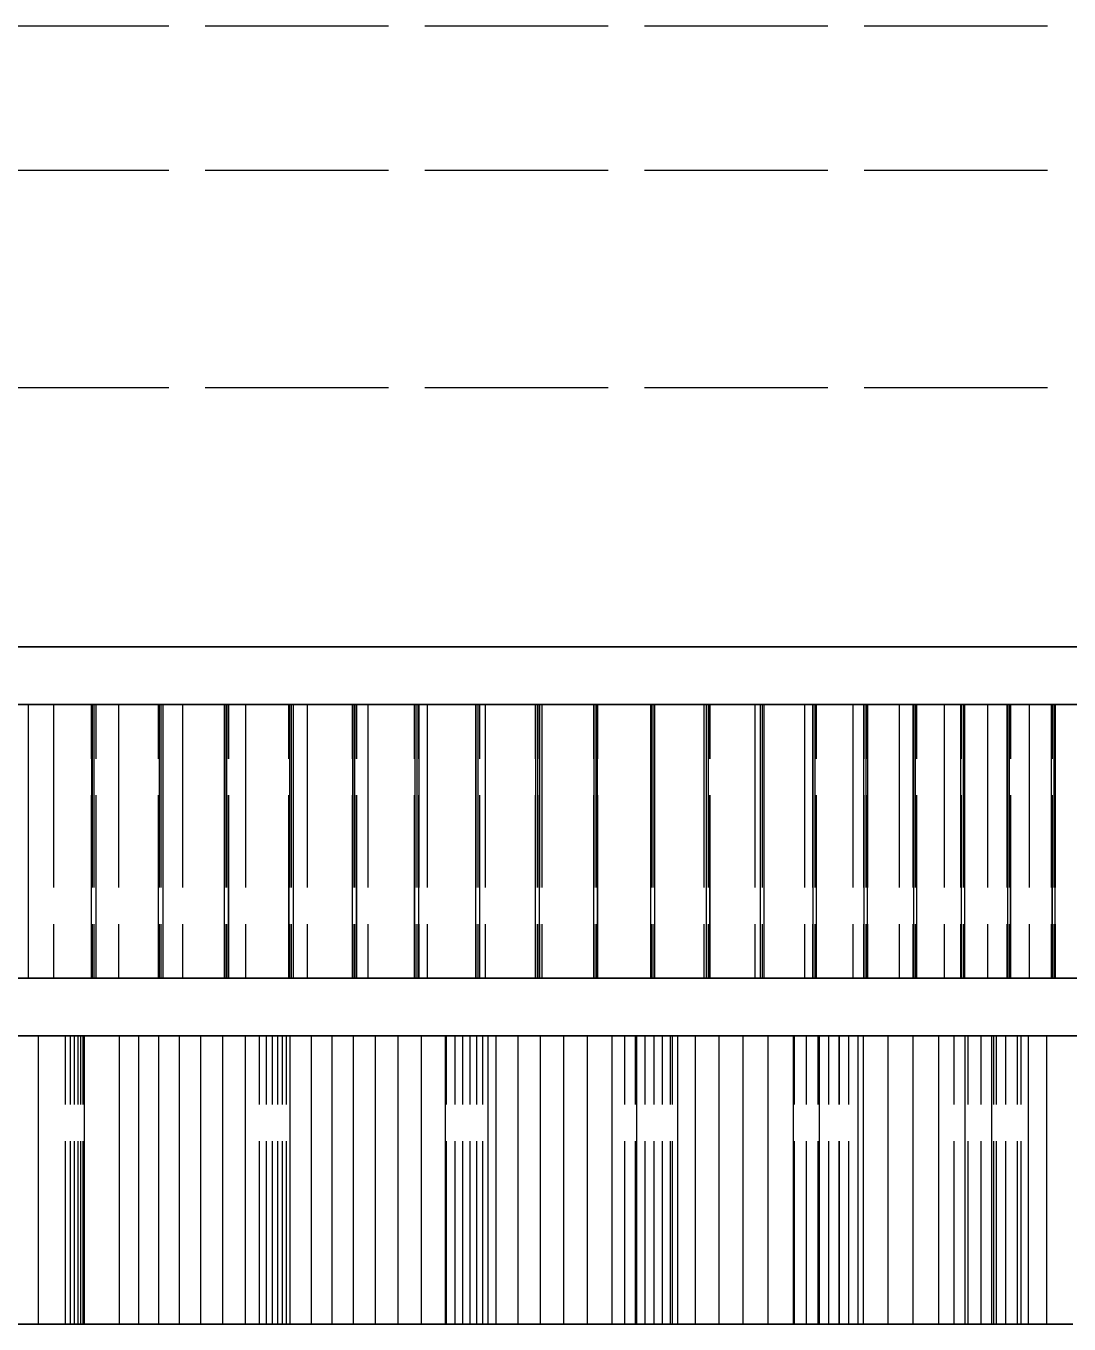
# Model space of a CAD drawing. Header units: millimetres. Extents: x -30 to 157, y -46 to 88.
# Drawn here: x 9.86 to 17.09, y 74.19 to 83.2 of the extents above; entities that cross this region are included whole.
import ezdxf

# ---------------------------------------------------------------- set-up
doc = ezdxf.new("R2010")
doc.units = ezdxf.units.MM
doc.linetypes.add('DASHED', pattern=[1.524, 1.27, -0.254])
doc.layers.add('HIDDEN', color=8, linetype='DASHED')
doc.layers.add('VISIBLE', color=7, linetype='CONTINUOUS')

msp = doc.modelspace()

# ---------------------------------------------------------------- linework, layer by layer
at = {"layer": 'HIDDEN'}
for p, q in [((-27, 83.20183), (27, 83.20183)), ((-27, 82.20183), (27, 82.20183)), ((-27, 80.69183), (27, 80.69183))]:
    msp.add_line(p, q, dxfattribs=at)
for points in [[(9.57555, 78.89183), (10.23594, 78.89183), (10.89632, 78.89183), (11.5567, 78.89183), (12.21709, 78.89183), (12.87747, 78.89183), (13.53785, 78.89183), (14.19824, 78.89183), (14.85862, 78.89183), (15.519, 78.89183), (16.17939, 78.89183), (16.83977, 78.89183), (17.50015, 78.89183), (18.16053, 78.89183), (18.82092, 78.89183), (19.4813, 78.89183), (20.14168, 78.89183), (20.80207, 78.89183)], [(19.60207, 78.89183), (18.97978, 78.89183), (18.35749, 78.89183), (17.7352, 78.89183), (17.11292, 78.89183), (16.49063, 78.89183), (15.86834, 78.89183), (15.24605, 78.89183), (14.62376, 78.89183), (14.00148, 78.89183), (13.37919, 78.89183), (12.7569, 78.89183), (12.13461, 78.89183), (11.51233, 78.89183), (10.89004, 78.89183), (10.26775, 78.89183), (9.64546, 78.89183)], [(9.64546, 78.89183), (10.26775, 78.89183), (10.89004, 78.89183), (11.51233, 78.89183), (12.13461, 78.89183), (12.7569, 78.89183), (13.37919, 78.89183), (14.00148, 78.89183), (14.62376, 78.89183), (15.24605, 78.89183), (15.86834, 78.89183), (16.49063, 78.89183), (17.11292, 78.89183), (17.7352, 78.89183), (18.35749, 78.89183), (18.97978, 78.89183), (19.60207, 78.89183)], [(10.04707, 78.49183), (9.12393, 78.49183)], [(9.58884, 78.49183), (10.49829, 78.49183)], [(9.84537, 78.49183), (10.31034, 78.49183)], [(9.87212, 78.49183), (9.85568, 78.49183)], [(10.31586, 78.49183), (9.87128, 78.49183)], [(9.87128, 78.49183), (9.87212, 78.49183)], [(9.87128, 78.49183), (9.87128, 76.59183)], [(9.87212, 76.59183), (9.87212, 78.49183)], [(10.9422, 78.49183), (10.04707, 78.49183)], [(10.04707, 78.49183), (10.04707, 76.59183)], [(10.31034, 78.49183), (10.3114, 78.49183)], [(10.31034, 78.49183), (10.31034, 76.59183)], [(10.3114, 78.49183), (10.32665, 78.49183)], [(10.3114, 76.59183), (10.3114, 78.49183)], [(10.77435, 78.49183), (10.31586, 78.49183)], [(10.31586, 78.49183), (10.31586, 76.59183)], [(10.32665, 78.49183), (10.34288, 78.49183)], [(10.32665, 78.49183), (10.32665, 76.59183)], [(10.342, 78.49183), (10.34288, 78.49183)], [(10.342, 78.49183), (10.77916, 78.49183)], [(10.342, 76.59183), (10.342, 78.49183)], [(10.34288, 76.59183), (10.34288, 78.49183)], [(10.49829, 78.49183), (11.37849, 78.49183)], [(10.49829, 78.49183), (10.49829, 76.59183)], [(10.77435, 78.49183), (10.77545, 78.49183)], [(10.77435, 76.59183), (10.77435, 78.49183)], [(10.79044, 78.49183), (10.77545, 78.49183)], [(10.77545, 76.59183), (10.77545, 78.49183)], [(10.77916, 78.49183), (11.23085, 78.49183)], [(10.77916, 78.49183), (10.77916, 76.59183)], [(10.80644, 78.49183), (10.79044, 78.49183)], [(10.79044, 78.49183), (10.79044, 76.59183)], [(11.23494, 78.49183), (10.80551, 78.49183)], [(10.80551, 78.49183), (10.80644, 78.49183)], [(10.80551, 78.49183), (10.80551, 76.59183)], [(10.80644, 76.59183), (10.80644, 78.49183)], [(11.80684, 78.49183), (10.9422, 78.49183)], [(10.9422, 78.49183), (10.9422, 76.59183)], [(11.23085, 78.49183), (11.23199, 78.49183)], [(11.23085, 78.49183), (11.23085, 76.59183)], [(11.23199, 78.49183), (11.2467, 78.49183)], [(11.23199, 76.59183), (11.23199, 78.49183)], [(11.67952, 78.49183), (11.23494, 78.49183)], [(11.23494, 78.49183), (11.23494, 76.59183)], [(11.2467, 78.49183), (11.26246, 78.49183)], [(11.2467, 78.49183), (11.2467, 76.59183)], [(11.26149, 78.49183), (11.26246, 78.49183)], [(11.26149, 78.49183), (11.6829, 78.49183)], [(11.26149, 76.59183), (11.26149, 78.49183)], [(11.26246, 76.59183), (11.26246, 78.49183)], [(11.37849, 78.49183), (12.22697, 78.49183)], [(11.37849, 78.49183), (11.37849, 76.59183)], [(11.67952, 78.49183), (11.68071, 78.49183)], [(11.67952, 76.59183), (11.67952, 78.49183)], [(11.69512, 78.49183), (11.68071, 78.49183)], [(11.68071, 76.59183), (11.68071, 78.49183)], [(11.6829, 78.49183), (12.12006, 78.49183)], [(11.6829, 78.49183), (11.6829, 76.59183)], [(11.71064, 78.49183), (11.69512, 78.49183)], [(11.69512, 78.49183), (11.69512, 76.59183)], [(12.12271, 78.49183), (11.70962, 78.49183)], [(11.70962, 78.49183), (11.71064, 78.49183)], [(11.70962, 78.49183), (11.70962, 76.59183)], [(11.71064, 76.59183), (11.71064, 78.49183)], [(12.63857, 78.49183), (11.80684, 78.49183)], [(11.80684, 78.49183), (11.80684, 76.59183)], [(12.12006, 78.49183), (12.12128, 78.49183)], [(12.12006, 78.49183), (12.12006, 76.59183)], [(12.12128, 78.49183), (12.1354, 78.49183)], [(12.12128, 76.59183), (12.12128, 78.49183)], [(12.55214, 78.49183), (12.12271, 78.49183)], [(12.12271, 78.49183), (12.12271, 76.59183)], [(12.1354, 78.49183), (12.15065, 78.49183)], [(12.1354, 78.49183), (12.1354, 76.59183)], [(12.14959, 78.49183), (12.15065, 78.49183)], [(12.14959, 78.49183), (12.55408, 78.49183)], [(12.14959, 76.59183), (12.14959, 78.49183)], [(12.15065, 76.59183), (12.15065, 78.49183)], [(12.22697, 78.49183), (13.04137, 78.49183)], [(12.22697, 78.49183), (12.22697, 76.59183)], [(12.55214, 78.49183), (12.55341, 78.49183)], [(12.55214, 76.59183), (12.55214, 78.49183)], [(12.56721, 78.49183), (12.55341, 78.49183)], [(12.55341, 76.59183), (12.55341, 78.49183)], [(12.55408, 78.49183), (12.97548, 78.49183)], [(12.55408, 78.49183), (12.55408, 76.59183)], [(12.5822, 78.49183), (12.56721, 78.49183)], [(12.56721, 78.49183), (12.56721, 76.59183)], [(12.97669, 78.49183), (12.5811, 78.49183)], [(12.5811, 78.49183), (12.5822, 78.49183)], [(12.5811, 78.49183), (12.5811, 76.59183)], [(12.5822, 76.59183), (12.5822, 78.49183)], [(13.43507, 78.49183), (12.63857, 78.49183)], [(12.63857, 78.49183), (12.63857, 76.59183)], [(12.97548, 78.49183), (12.97679, 78.49183)], [(12.97548, 78.49183), (12.97548, 76.59183)], [(13.38978, 78.49183), (12.97669, 78.49183)], [(12.97669, 78.49183), (12.97669, 76.59183)], [(12.97679, 78.49183), (12.99027, 78.49183)], [(12.97679, 76.59183), (12.97679, 78.49183)], [(12.99027, 78.49183), (13.00498, 78.49183)], [(12.99027, 78.49183), (12.99027, 76.59183)], [(13.00383, 78.49183), (13.00498, 78.49183)], [(13.00383, 78.49183), (13.39026, 78.49183)], [(13.00383, 76.59183), (13.00383, 78.49183)], [(13.00498, 76.59183), (13.00498, 78.49183)], [(13.04137, 78.49183), (13.81942, 78.49183)], [(13.04137, 78.49183), (13.04137, 76.59183)], [(13.38978, 78.49183), (13.39112, 78.49183)], [(13.38978, 76.59183), (13.38978, 78.49183)], [(13.39026, 78.49183), (13.79475, 78.49183)], [(13.39026, 78.49183), (13.39026, 76.59183)], [(13.40428, 78.49183), (13.39112, 78.49183)], [(13.39112, 76.59183), (13.39112, 78.49183)], [(13.41869, 78.49183), (13.40428, 78.49183)], [(13.40428, 78.49183), (13.40428, 76.59183)], [(13.7945, 78.49183), (13.41751, 78.49183)], [(13.41751, 78.49183), (13.41869, 78.49183)], [(13.41751, 78.49183), (13.41751, 76.59183)], [(13.41869, 76.59183), (13.41869, 78.49183)], [(14.19413, 78.49183), (13.43507, 78.49183)], [(13.43507, 78.49183), (13.43507, 76.59183)], [(14.1901, 78.49183), (13.7945, 78.49183)], [(13.7945, 78.49183), (13.7945, 76.59183)], [(13.79475, 78.49183), (13.79612, 78.49183)], [(13.79475, 78.49183), (13.79475, 76.59183)], [(13.79612, 78.49183), (13.80894, 78.49183)], [(13.79612, 76.59183), (13.79612, 78.49183)], [(13.80894, 78.49183), (13.82306, 78.49183)], [(13.80894, 78.49183), (13.80894, 76.59183)], [(13.81942, 78.49183), (14.55895, 78.49183)], [(13.81942, 78.49183), (13.81942, 76.59183)], [(13.82183, 78.49183), (13.82306, 78.49183)], [(13.82183, 78.49183), (14.18913, 78.49183)], [(13.82183, 76.59183), (13.82183, 78.49183)], [(13.82306, 76.59183), (13.82306, 78.49183)], [(14.18913, 78.49183), (14.57556, 78.49183)], [(14.18913, 78.49183), (14.18913, 76.59183)], [(14.1901, 78.49183), (14.19151, 78.49183)], [(14.1901, 76.59183), (14.1901, 78.49183)], [(14.20398, 78.49183), (14.19151, 78.49183)], [(14.19151, 76.59183), (14.19151, 78.49183)], [(14.91363, 78.49183), (14.19413, 78.49183)], [(14.19413, 78.49183), (14.19413, 76.59183)], [(14.21779, 78.49183), (14.20398, 78.49183)], [(14.20398, 78.49183), (14.20398, 76.59183)], [(14.57387, 78.49183), (14.21652, 78.49183)], [(14.21652, 78.49183), (14.21779, 78.49183)], [(14.21652, 78.49183), (14.21652, 76.59183)], [(14.21779, 76.59183), (14.21779, 78.49183)], [(14.55895, 78.49183), (15.25791, 78.49183)], [(14.55895, 78.49183), (14.55895, 76.59183)], [(14.95086, 78.49183), (14.57387, 78.49183)], [(14.57387, 78.49183), (14.57387, 76.59183)], [(14.57556, 78.49183), (14.57701, 78.49183)], [(14.57556, 78.49183), (14.57556, 76.59183)], [(14.57701, 78.49183), (14.58912, 78.49183)], [(14.57701, 76.59183), (14.57701, 78.49183)], [(14.58912, 78.49183), (14.60261, 78.49183)], [(14.58912, 78.49183), (14.58912, 76.59183)], [(14.6013, 78.49183), (14.60261, 78.49183)], [(14.6013, 78.49183), (14.94845, 78.49183)], [(14.6013, 76.59183), (14.6013, 78.49183)], [(14.60261, 76.59183), (14.60261, 78.49183)], [(15.59156, 78.49183), (14.91363, 78.49183)], [(14.91363, 78.49183), (14.91363, 76.59183)], [(14.94845, 78.49183), (15.31575, 78.49183)], [(14.94845, 78.49183), (14.94845, 76.59183)], [(14.95086, 78.49183), (14.95234, 78.49183)], [(14.95086, 76.59183), (14.95086, 78.49183)], [(14.96409, 78.49183), (14.95234, 78.49183)], [(14.95234, 76.59183), (14.95234, 78.49183)], [(14.97725, 78.49183), (14.96409, 78.49183)], [(14.96409, 78.49183), (14.96409, 76.59183)], [(15.31261, 78.49183), (14.97591, 78.49183)], [(14.97591, 78.49183), (14.97725, 78.49183)], [(14.97591, 78.49183), (14.97591, 76.59183)], [(14.97725, 76.59183), (14.97725, 78.49183)], [(15.25791, 78.49183), (15.91434, 78.49183)], [(15.25791, 78.49183), (15.25791, 76.59183)], [(15.66996, 78.49183), (15.31261, 78.49183)], [(15.31261, 78.49183), (15.31261, 76.59183)], [(15.31575, 78.49183), (15.31726, 78.49183)], [(15.31575, 78.49183), (15.31575, 76.59183)], [(15.31726, 78.49183), (15.32864, 78.49183)], [(15.31726, 76.59183), (15.31726, 78.49183)], [(15.32864, 78.49183), (15.34146, 78.49183)], [(15.32864, 78.49183), (15.32864, 76.59183)], [(15.34008, 78.49183), (15.34146, 78.49183)], [(15.34008, 78.49183), (15.6661, 78.49183)], [(15.34008, 76.59183), (15.34008, 78.49183)], [(15.34146, 76.59183), (15.34146, 78.49183)], [(16.22603, 78.49183), (15.59156, 78.49183)], [(15.59156, 78.49183), (15.59156, 76.59183)], [(15.6661, 78.49183), (16.01325, 78.49183)], [(15.6661, 78.49183), (15.6661, 76.59183)], [(15.66996, 78.49183), (15.6715, 78.49183)], [(15.66996, 76.59183), (15.66996, 78.49183)], [(15.6825, 78.49183), (15.6715, 78.49183)], [(15.6715, 76.59183), (15.6715, 78.49183)], [(15.69497, 78.49183), (15.6825, 78.49183)], [(15.6825, 78.49183), (15.6825, 76.59183)], [(16.00868, 78.49183), (15.69356, 78.49183)], [(15.69356, 78.49183), (15.69497, 78.49183)], [(15.69356, 78.49183), (15.69356, 76.59183)], [(15.69497, 76.59183), (15.69497, 78.49183)], [(15.91434, 78.49183), (16.52641, 78.49183)], [(15.91434, 78.49183), (15.91434, 76.59183)], [(16.34538, 78.49183), (16.00868, 78.49183)], [(16.00868, 78.49183), (16.00868, 76.59183)], [(16.01325, 78.49183), (16.01482, 78.49183)], [(16.01325, 78.49183), (16.01325, 76.59183)], [(16.01482, 78.49183), (16.02543, 78.49183)], [(16.01482, 76.59183), (16.01482, 78.49183)], [(16.02543, 78.49183), (16.03755, 78.49183)], [(16.02543, 78.49183), (16.02543, 76.59183)], [(16.0361, 78.49183), (16.03755, 78.49183)], [(16.0361, 78.49183), (16.3401, 78.49183)], [(16.0361, 76.59183), (16.0361, 78.49183)], [(16.03755, 76.59183), (16.03755, 78.49183)], [(16.81528, 78.49183), (16.22603, 78.49183)], [(16.22603, 78.49183), (16.22603, 76.59183)], [(16.3401, 78.49183), (16.66612, 78.49183)], [(16.3401, 78.49183), (16.3401, 76.59183)], [(16.34538, 78.49183), (16.34698, 78.49183)], [(16.34538, 76.59183), (16.34538, 78.49183)], [(16.3572, 78.49183), (16.34698, 78.49183)], [(16.34698, 76.59183), (16.34698, 78.49183)], [(16.36895, 78.49183), (16.3572, 78.49183)], [(16.3572, 78.49183), (16.3572, 76.59183)], [(16.66013, 78.49183), (16.36747, 78.49183)], [(16.36747, 78.49183), (16.36895, 78.49183)], [(16.36747, 78.49183), (16.36747, 76.59183)], [(16.36895, 76.59183), (16.36895, 78.49183)], [(16.52641, 78.49183), (17.09242, 78.49183)], [(16.52641, 78.49183), (16.52641, 76.59183)], [(16.97524, 78.49183), (16.66013, 78.49183)], [(16.66013, 78.49183), (16.66013, 76.59183)], [(16.66612, 78.49183), (16.66775, 78.49183)], [(16.66612, 78.49183), (16.66612, 76.59183)], [(16.66775, 78.49183), (16.67756, 78.49183)], [(16.66775, 76.59183), (16.66775, 78.49183)], [(16.67756, 78.49183), (16.68894, 78.49183)], [(16.67756, 78.49183), (16.67756, 76.59183)], [(16.68743, 78.49183), (16.68894, 78.49183)], [(16.68743, 78.49183), (16.96854, 78.49183)], [(16.68743, 76.59183), (16.68743, 78.49183)], [(16.68894, 76.59183), (16.68894, 78.49183)], [(17.35766, 78.49183), (16.81528, 78.49183)], [(16.81528, 78.49183), (16.81528, 76.59183)], [(16.96854, 78.49183), (17.27254, 78.49183)], [(16.96854, 78.49183), (16.96854, 76.59183)], [(16.97524, 78.49183), (16.9769, 78.49183)], [(16.97524, 76.59183), (16.97524, 78.49183)], [(16.9863, 78.49183), (16.9769, 78.49183)], [(16.9769, 76.59183), (16.9769, 78.49183)], [(16.9973, 78.49183), (16.9863, 78.49183)], [(16.9863, 78.49183), (16.9863, 76.59183)], [(17.26514, 78.49183), (16.99576, 78.49183)], [(16.99576, 78.49183), (16.9973, 78.49183)], [(16.99576, 78.49183), (16.99576, 76.59183)], [(16.9973, 76.59183), (16.9973, 78.49183)], [(17.09242, 78.49183), (17.61079, 78.49183)], [(10.04707, 76.59183), (9.12393, 76.59183)], [(9.58884, 76.59183), (10.49829, 76.59183)], [(9.84537, 76.59183), (10.31034, 76.59183)], [(9.87212, 76.59183), (9.85568, 76.59183)], [(10.31586, 76.59183), (9.87128, 76.59183)], [(9.87128, 76.59183), (9.87212, 76.59183)], [(10.9422, 76.59183), (10.04707, 76.59183)], [(10.31034, 76.59183), (10.3114, 76.59183)], [(10.3114, 76.59183), (10.32665, 76.59183)], [(10.77435, 76.59183), (10.31586, 76.59183)], [(10.32665, 76.59183), (10.34288, 76.59183)], [(10.342, 76.59183), (10.34288, 76.59183)], [(10.342, 76.59183), (10.77916, 76.59183)], [(10.49829, 76.59183), (11.37849, 76.59183)], [(10.77435, 76.59183), (10.77545, 76.59183)], [(10.79044, 76.59183), (10.77545, 76.59183)], [(10.77916, 76.59183), (11.23085, 76.59183)], [(10.80644, 76.59183), (10.79044, 76.59183)], [(11.23494, 76.59183), (10.80551, 76.59183)], [(10.80551, 76.59183), (10.80644, 76.59183)], [(11.80684, 76.59183), (10.9422, 76.59183)], [(11.23085, 76.59183), (11.23199, 76.59183)], [(11.23199, 76.59183), (11.2467, 76.59183)], [(11.67952, 76.59183), (11.23494, 76.59183)], [(11.2467, 76.59183), (11.26246, 76.59183)], [(11.26149, 76.59183), (11.26246, 76.59183)], [(11.26149, 76.59183), (11.6829, 76.59183)], [(11.37849, 76.59183), (12.22697, 76.59183)], [(11.67952, 76.59183), (11.68071, 76.59183)], [(11.69512, 76.59183), (11.68071, 76.59183)], [(11.6829, 76.59183), (12.12006, 76.59183)], [(11.71064, 76.59183), (11.69512, 76.59183)], [(12.12271, 76.59183), (11.70962, 76.59183)], [(11.70962, 76.59183), (11.71064, 76.59183)], [(12.63857, 76.59183), (11.80684, 76.59183)], [(12.12006, 76.59183), (12.12128, 76.59183)], [(12.12128, 76.59183), (12.1354, 76.59183)], [(12.55214, 76.59183), (12.12271, 76.59183)], [(12.1354, 76.59183), (12.15065, 76.59183)], [(12.14959, 76.59183), (12.15065, 76.59183)], [(12.14959, 76.59183), (12.55408, 76.59183)], [(12.22697, 76.59183), (13.04137, 76.59183)], [(12.55214, 76.59183), (12.55341, 76.59183)], [(12.56721, 76.59183), (12.55341, 76.59183)], [(12.55408, 76.59183), (12.97548, 76.59183)], [(12.5822, 76.59183), (12.56721, 76.59183)], [(12.97669, 76.59183), (12.5811, 76.59183)], [(12.5811, 76.59183), (12.5822, 76.59183)], [(13.43507, 76.59183), (12.63857, 76.59183)], [(12.97548, 76.59183), (12.97679, 76.59183)], [(13.38978, 76.59183), (12.97669, 76.59183)], [(12.97679, 76.59183), (12.99027, 76.59183)], [(12.99027, 76.59183), (13.00498, 76.59183)], [(13.00383, 76.59183), (13.00498, 76.59183)], [(13.00383, 76.59183), (13.39026, 76.59183)], [(13.04137, 76.59183), (13.81942, 76.59183)], [(13.38978, 76.59183), (13.39112, 76.59183)], [(13.39026, 76.59183), (13.79475, 76.59183)], [(13.40428, 76.59183), (13.39112, 76.59183)], [(13.41869, 76.59183), (13.40428, 76.59183)], [(13.7945, 76.59183), (13.41751, 76.59183)], [(13.41751, 76.59183), (13.41869, 76.59183)], [(14.19413, 76.59183), (13.43507, 76.59183)], [(14.1901, 76.59183), (13.7945, 76.59183)], [(13.79475, 76.59183), (13.79612, 76.59183)], [(13.79612, 76.59183), (13.80894, 76.59183)], [(13.80894, 76.59183), (13.82306, 76.59183)], [(13.81942, 76.59183), (14.55895, 76.59183)], [(13.82183, 76.59183), (13.82306, 76.59183)], [(13.82183, 76.59183), (14.18913, 76.59183)], [(14.18913, 76.59183), (14.57556, 76.59183)], [(14.1901, 76.59183), (14.19151, 76.59183)], [(14.20398, 76.59183), (14.19151, 76.59183)], [(14.91363, 76.59183), (14.19413, 76.59183)], [(14.21779, 76.59183), (14.20398, 76.59183)], [(14.57387, 76.59183), (14.21652, 76.59183)], [(14.21652, 76.59183), (14.21779, 76.59183)], [(14.55895, 76.59183), (15.25791, 76.59183)], [(14.95086, 76.59183), (14.57387, 76.59183)], [(14.57556, 76.59183), (14.57701, 76.59183)], [(14.57701, 76.59183), (14.58912, 76.59183)], [(14.58912, 76.59183), (14.60261, 76.59183)], [(14.6013, 76.59183), (14.60261, 76.59183)], [(14.6013, 76.59183), (14.94845, 76.59183)], [(15.59156, 76.59183), (14.91363, 76.59183)], [(14.94845, 76.59183), (15.31575, 76.59183)], [(14.95086, 76.59183), (14.95234, 76.59183)], [(14.96409, 76.59183), (14.95234, 76.59183)], [(14.97725, 76.59183), (14.96409, 76.59183)], [(15.31261, 76.59183), (14.97591, 76.59183)], [(14.97591, 76.59183), (14.97725, 76.59183)], [(15.25791, 76.59183), (15.91434, 76.59183)], [(15.66996, 76.59183), (15.31261, 76.59183)], [(15.31575, 76.59183), (15.31726, 76.59183)], [(15.31726, 76.59183), (15.32864, 76.59183)], [(15.32864, 76.59183), (15.34146, 76.59183)], [(15.34008, 76.59183), (15.34146, 76.59183)], [(15.34008, 76.59183), (15.6661, 76.59183)], [(16.22603, 76.59183), (15.59156, 76.59183)], [(15.6661, 76.59183), (16.01325, 76.59183)], [(15.66996, 76.59183), (15.6715, 76.59183)], [(15.6825, 76.59183), (15.6715, 76.59183)], [(15.69497, 76.59183), (15.6825, 76.59183)], [(16.00868, 76.59183), (15.69356, 76.59183)], [(15.69356, 76.59183), (15.69497, 76.59183)], [(15.91434, 76.59183), (16.52641, 76.59183)], [(16.34538, 76.59183), (16.00868, 76.59183)], [(16.01325, 76.59183), (16.01482, 76.59183)], [(16.01482, 76.59183), (16.02543, 76.59183)], [(16.02543, 76.59183), (16.03755, 76.59183)], [(16.0361, 76.59183), (16.03755, 76.59183)], [(16.0361, 76.59183), (16.3401, 76.59183)], [(16.81528, 76.59183), (16.22603, 76.59183)], [(16.3401, 76.59183), (16.66612, 76.59183)], [(16.34538, 76.59183), (16.34698, 76.59183)], [(16.3572, 76.59183), (16.34698, 76.59183)], [(16.36895, 76.59183), (16.3572, 76.59183)], [(16.66013, 76.59183), (16.36747, 76.59183)], [(16.36747, 76.59183), (16.36895, 76.59183)], [(16.52641, 76.59183), (17.09242, 76.59183)], [(16.97524, 76.59183), (16.66013, 76.59183)], [(16.66612, 76.59183), (16.66775, 76.59183)], [(16.66775, 76.59183), (16.67756, 76.59183)], [(16.67756, 76.59183), (16.68894, 76.59183)], [(16.68743, 76.59183), (16.68894, 76.59183)], [(16.68743, 76.59183), (16.96854, 76.59183)], [(17.35766, 76.59183), (16.81528, 76.59183)], [(16.96854, 76.59183), (17.27254, 76.59183)], [(16.97524, 76.59183), (16.9769, 76.59183)], [(16.9863, 76.59183), (16.9769, 76.59183)], [(16.9973, 76.59183), (16.9863, 76.59183)], [(17.26514, 76.59183), (16.99576, 76.59183)], [(16.99576, 76.59183), (16.9973, 76.59183)], [(17.09242, 76.59183), (17.61079, 76.59183)], [(20.80207, 76.19183), (20.14168, 76.19183), (19.4813, 76.19183), (18.82092, 76.19183), (18.16053, 76.19183), (17.50015, 76.19183), (16.83977, 76.19183), (16.17939, 76.19183), (15.519, 76.19183), (14.85862, 76.19183), (14.19824, 76.19183), (13.53785, 76.19183), (12.87747, 76.19183), (12.21709, 76.19183), (11.5567, 76.19183), (10.89632, 76.19183), (10.23594, 76.19183), (9.57555, 76.19183)], [(9.57555, 76.19183), (10.23594, 76.19183), (10.89632, 76.19183), (11.5567, 76.19183), (12.21709, 76.19183), (12.87747, 76.19183), (13.53785, 76.19183), (14.19824, 76.19183), (14.85862, 76.19183), (15.519, 76.19183), (16.17939, 76.19183), (16.83977, 76.19183), (17.50015, 76.19183), (18.16053, 76.19183), (18.82092, 76.19183), (19.4813, 76.19183), (20.14168, 76.19183), (20.80207, 76.19183)], [(19.60207, 76.19183), (18.97978, 76.19183), (18.35749, 76.19183), (17.7352, 76.19183), (17.11292, 76.19183), (16.49063, 76.19183), (15.86834, 76.19183), (15.24605, 76.19183), (14.62376, 76.19183), (14.00148, 76.19183), (13.37919, 76.19183), (12.7569, 76.19183), (12.13461, 76.19183), (11.51233, 76.19183), (10.89004, 76.19183), (10.26775, 76.19183), (9.64546, 76.19183)], [(9.64546, 76.19183), (10.26775, 76.19183), (10.89004, 76.19183), (11.51233, 76.19183), (12.13461, 76.19183), (12.7569, 76.19183), (13.37919, 76.19183), (14.00148, 76.19183), (14.62376, 76.19183), (15.24605, 76.19183), (15.86834, 76.19183), (16.49063, 76.19183), (17.11292, 76.19183), (17.7352, 76.19183), (18.35749, 76.19183), (18.97978, 76.19183), (19.60207, 76.19183)], [(9.79455, 76.19183), (9.94276, 76.19183)], [(9.94276, 76.19183), (10.26157, 76.19183)], [(9.94276, 74.19183), (9.94276, 76.19183)], [(10.12909, 76.19183), (10.50375, 76.19183)], [(10.16382, 76.19183), (10.12909, 76.19183)], [(10.26157, 76.19183), (10.12909, 76.19183)], [(10.12909, 76.19183), (10.16382, 76.19183)], [(10.12909, 74.19183), (10.12909, 76.19183)], [(10.12909, 74.19183), (10.12909, 76.19183)], [(10.19311, 76.19183), (10.16382, 76.19183)], [(10.16382, 76.19183), (10.19311, 76.19183)], [(10.16382, 74.19183), (10.16382, 76.19183)], [(10.16382, 74.19183), (10.16382, 76.19183)], [(10.2173, 76.19183), (10.19311, 76.19183)], [(10.19311, 76.19183), (10.2173, 76.19183)], [(10.19311, 74.19183), (10.19311, 76.19183)], [(10.19311, 74.19183), (10.19311, 76.19183)], [(10.23665, 76.19183), (10.2173, 76.19183)], [(10.2173, 76.19183), (10.23665, 76.19183)], [(10.2173, 74.19183), (10.2173, 76.19183)], [(10.2173, 74.19183), (10.2173, 76.19183)], [(10.25135, 76.19183), (10.23665, 76.19183)], [(10.23665, 76.19183), (10.25135, 76.19183)], [(10.23665, 74.19183), (10.23665, 76.19183)], [(10.23665, 74.19183), (10.23665, 76.19183)], [(10.26157, 76.19183), (10.25135, 76.19183)], [(10.25135, 76.19183), (10.26157, 76.19183)], [(10.25135, 74.19183), (10.25135, 76.19183)], [(10.25135, 74.19183), (10.25135, 76.19183)], [(10.26157, 74.19183), (10.26157, 76.19183)], [(10.50375, 76.19183), (10.63764, 76.19183)], [(10.50375, 74.19183), (10.50375, 76.19183)], [(10.63764, 76.19183), (10.77678, 76.19183)], [(10.63764, 74.19183), (10.63764, 76.19183)], [(10.77678, 76.19183), (10.92081, 76.19183)], [(10.77678, 74.19183), (10.77678, 76.19183)], [(10.92081, 76.19183), (11.06942, 76.19183)], [(10.92081, 74.19183), (10.92081, 76.19183)], [(11.06942, 76.19183), (11.2224, 76.19183)], [(11.06942, 74.19183), (11.06942, 76.19183)], [(11.2224, 76.19183), (11.37954, 76.19183)], [(11.2224, 74.19183), (11.2224, 76.19183)], [(11.37954, 76.19183), (11.68776, 76.19183)], [(11.37954, 74.19183), (11.37954, 76.19183)], [(11.4764, 76.19183), (11.83758, 76.19183)], [(11.52387, 76.19183), (11.4764, 76.19183)], [(11.68776, 76.19183), (11.4764, 76.19183)], [(11.4764, 76.19183), (11.52387, 76.19183)], [(11.4764, 74.19183), (11.4764, 76.19183)], [(11.4764, 74.19183), (11.4764, 76.19183)], [(11.56608, 76.19183), (11.52387, 76.19183)], [(11.52387, 76.19183), (11.56608, 76.19183)], [(11.52387, 74.19183), (11.52387, 76.19183)], [(11.52387, 74.19183), (11.52387, 76.19183)], [(11.60336, 76.19183), (11.56608, 76.19183)], [(11.56608, 76.19183), (11.60336, 76.19183)], [(11.56608, 74.19183), (11.56608, 76.19183)], [(11.56608, 74.19183), (11.56608, 76.19183)], [(11.63594, 76.19183), (11.60336, 76.19183)], [(11.60336, 76.19183), (11.63594, 76.19183)], [(11.60336, 74.19183), (11.60336, 76.19183)], [(11.60336, 74.19183), (11.60336, 76.19183)], [(11.66403, 76.19183), (11.63594, 76.19183)], [(11.63594, 76.19183), (11.66403, 76.19183)], [(11.63594, 74.19183), (11.63594, 76.19183)], [(11.63594, 74.19183), (11.63594, 76.19183)], [(11.68776, 76.19183), (11.66403, 76.19183)], [(11.66403, 76.19183), (11.68776, 76.19183)], [(11.66403, 74.19183), (11.66403, 76.19183)], [(11.66403, 74.19183), (11.66403, 76.19183)], [(11.68776, 74.19183), (11.68776, 76.19183)], [(11.83758, 76.19183), (11.98064, 76.19183)], [(11.83758, 74.19183), (11.83758, 76.19183)], [(11.98064, 76.19183), (12.12875, 76.19183)], [(11.98064, 74.19183), (11.98064, 76.19183)], [(12.12875, 76.19183), (12.28155, 76.19183)], [(12.12875, 74.19183), (12.12875, 76.19183)], [(12.28155, 76.19183), (12.43875, 76.19183)], [(12.28155, 74.19183), (12.28155, 76.19183)], [(12.43875, 76.19183), (12.60013, 76.19183)], [(12.43875, 74.19183), (12.43875, 76.19183)], [(12.60013, 76.19183), (12.76551, 76.19183)], [(12.60013, 74.19183), (12.60013, 76.19183)], [(12.76551, 76.19183), (13.06176, 76.19183)], [(12.76551, 74.19183), (12.76551, 76.19183)], [(12.77246, 76.19183), (13.11853, 76.19183)], [(12.83245, 76.19183), (12.77246, 76.19183)], [(13.06176, 76.19183), (12.77246, 76.19183)], [(12.77246, 76.19183), (12.83245, 76.19183)], [(12.77246, 74.19183), (12.77246, 76.19183)], [(12.77246, 74.19183), (12.77246, 76.19183)], [(12.88739, 76.19183), (12.83245, 76.19183)], [(12.83245, 76.19183), (12.88739, 76.19183)], [(12.83245, 74.19183), (12.83245, 76.19183)], [(12.83245, 74.19183), (12.83245, 76.19183)], [(12.93759, 76.19183), (12.88739, 76.19183)], [(12.88739, 76.19183), (12.93759, 76.19183)], [(12.88739, 74.19183), (12.88739, 76.19183)], [(12.88739, 74.19183), (12.88739, 76.19183)], [(12.98327, 76.19183), (12.93759, 76.19183)], [(12.93759, 76.19183), (12.98327, 76.19183)], [(12.93759, 74.19183), (12.93759, 76.19183)], [(12.93759, 74.19183), (12.93759, 76.19183)], [(13.02461, 76.19183), (12.98327, 76.19183)], [(12.98327, 76.19183), (13.02461, 76.19183)], [(12.98327, 74.19183), (12.98327, 76.19183)], [(12.98327, 74.19183), (12.98327, 76.19183)], [(13.06176, 76.19183), (13.02461, 76.19183)], [(13.02461, 76.19183), (13.06176, 76.19183)], [(13.02461, 74.19183), (13.02461, 76.19183)], [(13.02461, 74.19183), (13.02461, 76.19183)], [(13.06176, 74.19183), (13.06176, 76.19183)], [(13.11853, 76.19183), (13.27013, 76.19183)], [(13.11853, 74.19183), (13.11853, 76.19183)], [(13.27013, 76.19183), (13.42654, 76.19183)], [(13.27013, 74.19183), (13.27013, 76.19183)], [(13.42654, 76.19183), (13.58743, 76.19183)], [(13.42654, 74.19183), (13.42654, 76.19183)], [(13.58743, 76.19183), (13.75252, 76.19183)], [(13.58743, 74.19183), (13.58743, 76.19183)], [(13.75252, 76.19183), (13.92159, 76.19183)], [(13.75252, 74.19183), (13.75252, 76.19183)], [(13.92159, 76.19183), (14.09445, 76.19183)], [(13.92159, 74.19183), (13.92159, 76.19183)], [(14.01146, 76.19183), (14.3409, 76.19183)], [(14.08372, 76.19183), (14.01146, 76.19183)], [(14.3409, 76.19183), (14.01146, 76.19183)], [(14.01146, 76.19183), (14.08372, 76.19183)], [(14.01146, 74.19183), (14.01146, 76.19183)], [(14.01146, 74.19183), (14.01146, 76.19183)], [(14.15115, 76.19183), (14.08372, 76.19183)], [(14.08372, 76.19183), (14.15115, 76.19183)], [(14.08372, 74.19183), (14.08372, 76.19183)], [(14.08372, 74.19183), (14.08372, 76.19183)], [(14.09445, 76.19183), (14.37741, 76.19183)], [(14.09445, 74.19183), (14.09445, 76.19183)], [(14.21404, 76.19183), (14.15115, 76.19183)], [(14.15115, 76.19183), (14.21404, 76.19183)], [(14.15115, 74.19183), (14.15115, 76.19183)], [(14.15115, 74.19183), (14.15115, 76.19183)], [(14.2726, 76.19183), (14.21404, 76.19183)], [(14.21404, 76.19183), (14.2726, 76.19183)], [(14.21404, 74.19183), (14.21404, 76.19183)], [(14.21404, 74.19183), (14.21404, 76.19183)], [(14.32702, 76.19183), (14.2726, 76.19183)], [(14.2726, 76.19183), (14.32702, 76.19183)], [(14.2726, 74.19183), (14.2726, 76.19183)], [(14.2726, 74.19183), (14.2726, 76.19183)], [(14.37741, 76.19183), (14.32702, 76.19183)], [(14.32702, 76.19183), (14.37741, 76.19183)], [(14.32702, 74.19183), (14.32702, 76.19183)], [(14.32702, 74.19183), (14.32702, 76.19183)], [(14.3409, 76.19183), (14.50035, 76.19183)], [(14.37741, 76.19183), (14.3409, 76.19183)], [(14.3409, 74.19183), (14.3409, 76.19183)], [(14.3409, 74.19183), (14.3409, 76.19183)], [(14.37741, 74.19183), (14.37741, 76.19183)], [(14.50035, 76.19183), (14.66437, 76.19183)], [(14.50035, 74.19183), (14.50035, 76.19183)], [(14.66437, 76.19183), (14.83263, 76.19183)], [(14.66437, 74.19183), (14.66437, 76.19183)], [(14.83263, 76.19183), (15.00487, 76.19183)], [(14.83263, 74.19183), (14.83263, 76.19183)], [(15.00487, 76.19183), (15.18087, 76.19183)], [(15.00487, 74.19183), (15.00487, 76.19183)], [(15.18087, 76.19183), (15.36045, 76.19183)], [(15.18087, 74.19183), (15.18087, 76.19183)], [(15.18789, 76.19183), (15.49922, 76.19183)], [(15.27209, 76.19183), (15.18789, 76.19183)], [(15.49922, 76.19183), (15.18789, 76.19183)], [(15.18789, 76.19183), (15.27209, 76.19183)], [(15.18789, 74.19183), (15.18789, 76.19183)], [(15.18789, 74.19183), (15.18789, 76.19183)], [(15.3517, 76.19183), (15.27209, 76.19183)], [(15.27209, 76.19183), (15.3517, 76.19183)], [(15.27209, 74.19183), (15.27209, 76.19183)], [(15.27209, 74.19183), (15.27209, 76.19183)], [(15.427, 76.19183), (15.3517, 76.19183)], [(15.3517, 76.19183), (15.427, 76.19183)], [(15.3517, 74.19183), (15.3517, 76.19183)], [(15.3517, 74.19183), (15.3517, 76.19183)], [(15.36045, 76.19183), (15.62885, 76.19183)], [(15.36045, 74.19183), (15.36045, 76.19183)], [(15.4982, 76.19183), (15.427, 76.19183)], [(15.427, 76.19183), (15.4982, 76.19183)], [(15.427, 74.19183), (15.427, 76.19183)], [(15.427, 74.19183), (15.427, 76.19183)], [(15.56544, 76.19183), (15.4982, 76.19183)], [(15.4982, 76.19183), (15.56544, 76.19183)], [(15.4982, 74.19183), (15.4982, 76.19183)], [(15.4982, 74.19183), (15.4982, 76.19183)], [(15.49922, 76.19183), (15.66581, 76.19183)], [(15.62885, 76.19183), (15.49922, 76.19183)], [(15.49922, 74.19183), (15.49922, 76.19183)], [(15.49922, 74.19183), (15.49922, 76.19183)], [(15.62885, 76.19183), (15.56544, 76.19183)], [(15.56544, 76.19183), (15.62885, 76.19183)], [(15.56544, 74.19183), (15.56544, 76.19183)], [(15.56544, 74.19183), (15.56544, 76.19183)], [(15.62885, 74.19183), (15.62885, 76.19183)], [(15.66581, 76.19183), (15.83671, 76.19183)], [(15.66581, 74.19183), (15.66581, 76.19183)], [(15.83671, 76.19183), (16.01159, 76.19183)], [(15.83671, 74.19183), (15.83671, 76.19183)], [(16.01159, 76.19183), (16.1902, 76.19183)], [(16.01159, 74.19183), (16.01159, 76.19183)], [(16.1902, 76.19183), (16.37235, 76.19183)], [(16.1902, 74.19183), (16.1902, 76.19183)], [(16.29649, 76.19183), (16.58831, 76.19183)], [(16.39224, 76.19183), (16.29649, 76.19183)], [(16.58831, 76.19183), (16.29649, 76.19183)], [(16.29649, 76.19183), (16.39224, 76.19183)], [(16.29649, 74.19183), (16.29649, 76.19183)], [(16.29649, 74.19183), (16.29649, 76.19183)], [(16.37235, 76.19183), (16.55785, 76.19183)], [(16.37235, 74.19183), (16.37235, 76.19183)], [(16.48368, 76.19183), (16.39224, 76.19183)], [(16.39224, 76.19183), (16.48368, 76.19183)], [(16.39224, 74.19183), (16.39224, 76.19183)], [(16.39224, 74.19183), (16.39224, 76.19183)], [(16.57106, 76.19183), (16.48368, 76.19183)], [(16.48368, 76.19183), (16.57106, 76.19183)], [(16.48368, 74.19183), (16.48368, 76.19183)], [(16.48368, 74.19183), (16.48368, 76.19183)], [(16.55785, 76.19183), (16.81049, 76.19183)], [(16.55785, 74.19183), (16.55785, 76.19183)], [(16.65457, 76.19183), (16.57106, 76.19183)], [(16.57106, 76.19183), (16.65457, 76.19183)], [(16.57106, 74.19183), (16.57106, 76.19183)], [(16.57106, 74.19183), (16.57106, 76.19183)], [(16.58831, 76.19183), (16.7613, 76.19183)], [(16.7613, 76.19183), (16.58831, 76.19183)], [(16.58831, 74.19183), (16.58831, 76.19183)], [(16.58831, 74.19183), (16.58831, 76.19183)], [(16.73434, 76.19183), (16.65457, 76.19183)], [(16.65457, 76.19183), (16.73434, 76.19183)], [(16.65457, 74.19183), (16.65457, 76.19183)], [(16.65457, 74.19183), (16.65457, 76.19183)], [(16.81049, 76.19183), (16.73434, 76.19183)], [(16.73434, 76.19183), (16.81049, 76.19183)], [(16.73434, 74.19183), (16.73434, 76.19183)], [(16.73434, 74.19183), (16.73434, 76.19183)], [(16.7613, 76.19183), (16.93831, 76.19183)], [(16.81049, 76.19183), (16.7613, 76.19183)], [(16.7613, 74.19183), (16.7613, 76.19183)], [(16.7613, 74.19183), (16.7613, 76.19183)], [(16.81049, 74.19183), (16.81049, 76.19183)], [(16.93831, 76.19183), (17.11903, 76.19183)], [(16.93831, 74.19183), (16.93831, 76.19183)], [(9.79455, 74.19183), (9.94276, 74.19183)], [(9.94276, 74.19183), (10.26157, 74.19183)], [(10.12909, 74.19183), (10.50375, 74.19183)], [(10.16382, 74.19183), (10.12909, 74.19183)], [(10.26157, 74.19183), (10.12909, 74.19183)], [(10.12909, 74.19183), (10.16382, 74.19183)], [(10.19311, 74.19183), (10.16382, 74.19183)], [(10.16382, 74.19183), (10.19311, 74.19183)], [(10.2173, 74.19183), (10.19311, 74.19183)], [(10.19311, 74.19183), (10.2173, 74.19183)], [(10.23665, 74.19183), (10.2173, 74.19183)], [(10.2173, 74.19183), (10.23665, 74.19183)], [(10.25135, 74.19183), (10.23665, 74.19183)], [(10.23665, 74.19183), (10.25135, 74.19183)], [(10.26157, 74.19183), (10.25135, 74.19183)], [(10.25135, 74.19183), (10.26157, 74.19183)], [(10.50375, 74.19183), (10.63764, 74.19183)], [(10.63764, 74.19183), (10.77678, 74.19183)], [(10.77678, 74.19183), (10.92081, 74.19183)], [(10.92081, 74.19183), (11.06942, 74.19183)], [(11.06942, 74.19183), (11.2224, 74.19183)], [(11.2224, 74.19183), (11.37954, 74.19183)], [(11.37954, 74.19183), (11.68776, 74.19183)], [(11.4764, 74.19183), (11.83758, 74.19183)], [(11.52387, 74.19183), (11.4764, 74.19183)], [(11.68776, 74.19183), (11.4764, 74.19183)], [(11.4764, 74.19183), (11.52387, 74.19183)], [(11.56608, 74.19183), (11.52387, 74.19183)], [(11.52387, 74.19183), (11.56608, 74.19183)], [(11.60336, 74.19183), (11.56608, 74.19183)], [(11.56608, 74.19183), (11.60336, 74.19183)], [(11.63594, 74.19183), (11.60336, 74.19183)], [(11.60336, 74.19183), (11.63594, 74.19183)], [(11.66403, 74.19183), (11.63594, 74.19183)], [(11.63594, 74.19183), (11.66403, 74.19183)], [(11.68776, 74.19183), (11.66403, 74.19183)], [(11.66403, 74.19183), (11.68776, 74.19183)], [(11.83758, 74.19183), (11.98064, 74.19183)], [(11.98064, 74.19183), (12.12875, 74.19183)], [(12.12875, 74.19183), (12.28155, 74.19183)], [(12.28155, 74.19183), (12.43875, 74.19183)], [(12.43875, 74.19183), (12.60013, 74.19183)], [(12.60013, 74.19183), (12.76551, 74.19183)], [(12.76551, 74.19183), (13.06176, 74.19183)], [(12.77246, 74.19183), (13.11853, 74.19183)], [(12.83245, 74.19183), (12.77246, 74.19183)], [(13.06176, 74.19183), (12.77246, 74.19183)], [(12.77246, 74.19183), (12.83245, 74.19183)], [(12.88739, 74.19183), (12.83245, 74.19183)], [(12.83245, 74.19183), (12.88739, 74.19183)], [(12.93759, 74.19183), (12.88739, 74.19183)], [(12.88739, 74.19183), (12.93759, 74.19183)], [(12.98327, 74.19183), (12.93759, 74.19183)], [(12.93759, 74.19183), (12.98327, 74.19183)], [(13.02461, 74.19183), (12.98327, 74.19183)], [(12.98327, 74.19183), (13.02461, 74.19183)], [(13.06176, 74.19183), (13.02461, 74.19183)], [(13.02461, 74.19183), (13.06176, 74.19183)], [(13.11853, 74.19183), (13.27013, 74.19183)], [(13.27013, 74.19183), (13.42654, 74.19183)], [(13.42654, 74.19183), (13.58743, 74.19183)], [(13.58743, 74.19183), (13.75252, 74.19183)], [(13.75252, 74.19183), (13.92159, 74.19183)], [(13.92159, 74.19183), (14.09445, 74.19183)], [(14.01146, 74.19183), (14.3409, 74.19183)], [(14.08372, 74.19183), (14.01146, 74.19183)], [(14.3409, 74.19183), (14.01146, 74.19183)], [(14.01146, 74.19183), (14.08372, 74.19183)], [(14.15115, 74.19183), (14.08372, 74.19183)], [(14.08372, 74.19183), (14.15115, 74.19183)], [(14.09445, 74.19183), (14.37741, 74.19183)], [(14.21404, 74.19183), (14.15115, 74.19183)], [(14.15115, 74.19183), (14.21404, 74.19183)], [(14.2726, 74.19183), (14.21404, 74.19183)], [(14.21404, 74.19183), (14.2726, 74.19183)], [(14.32702, 74.19183), (14.2726, 74.19183)], [(14.2726, 74.19183), (14.32702, 74.19183)], [(14.37741, 74.19183), (14.32702, 74.19183)], [(14.32702, 74.19183), (14.37741, 74.19183)], [(14.3409, 74.19183), (14.50035, 74.19183)], [(14.37741, 74.19183), (14.3409, 74.19183)], [(14.50035, 74.19183), (14.66437, 74.19183)], [(14.66437, 74.19183), (14.83263, 74.19183)], [(14.83263, 74.19183), (15.00487, 74.19183)], [(15.00487, 74.19183), (15.18087, 74.19183)], [(15.18087, 74.19183), (15.36045, 74.19183)], [(15.18789, 74.19183), (15.49922, 74.19183)], [(15.27209, 74.19183), (15.18789, 74.19183)], [(15.49922, 74.19183), (15.18789, 74.19183)], [(15.18789, 74.19183), (15.27209, 74.19183)], [(15.3517, 74.19183), (15.27209, 74.19183)], [(15.27209, 74.19183), (15.3517, 74.19183)], [(15.427, 74.19183), (15.3517, 74.19183)], [(15.3517, 74.19183), (15.427, 74.19183)], [(15.36045, 74.19183), (15.62885, 74.19183)], [(15.4982, 74.19183), (15.427, 74.19183)], [(15.427, 74.19183), (15.4982, 74.19183)], [(15.56544, 74.19183), (15.4982, 74.19183)], [(15.4982, 74.19183), (15.56544, 74.19183)], [(15.49922, 74.19183), (15.66581, 74.19183)], [(15.62885, 74.19183), (15.49922, 74.19183)], [(15.62885, 74.19183), (15.56544, 74.19183)], [(15.56544, 74.19183), (15.62885, 74.19183)], [(15.66581, 74.19183), (15.83671, 74.19183)], [(15.83671, 74.19183), (16.01159, 74.19183)], [(16.01159, 74.19183), (16.1902, 74.19183)], [(16.1902, 74.19183), (16.37235, 74.19183)], [(16.29649, 74.19183), (16.58831, 74.19183)], [(16.39224, 74.19183), (16.29649, 74.19183)], [(16.58831, 74.19183), (16.29649, 74.19183)], [(16.29649, 74.19183), (16.39224, 74.19183)], [(16.37235, 74.19183), (16.55785, 74.19183)], [(16.48368, 74.19183), (16.39224, 74.19183)], [(16.39224, 74.19183), (16.48368, 74.19183)], [(16.57106, 74.19183), (16.48368, 74.19183)], [(16.48368, 74.19183), (16.57106, 74.19183)], [(16.55785, 74.19183), (16.81049, 74.19183)], [(16.65457, 74.19183), (16.57106, 74.19183)], [(16.57106, 74.19183), (16.65457, 74.19183)], [(16.58831, 74.19183), (16.7613, 74.19183)], [(16.7613, 74.19183), (16.58831, 74.19183)], [(16.73434, 74.19183), (16.65457, 74.19183)], [(16.65457, 74.19183), (16.73434, 74.19183)], [(16.81049, 74.19183), (16.73434, 74.19183)], [(16.73434, 74.19183), (16.81049, 74.19183)], [(16.7613, 74.19183), (16.93831, 74.19183)], [(16.81049, 74.19183), (16.7613, 74.19183)], [(16.93831, 74.19183), (17.11903, 74.19183)]]:
    msp.add_lwpolyline(points, dxfattribs=at)
at = {"layer": 'VISIBLE'}
for points in [[(20.80207, 78.89183), (20.14168, 78.89183), (19.4813, 78.89183), (18.82092, 78.89183), (18.16053, 78.89183), (17.50015, 78.89183), (16.83977, 78.89183), (16.17939, 78.89183), (15.519, 78.89183), (14.85862, 78.89183), (14.19824, 78.89183), (13.53785, 78.89183), (12.87747, 78.89183), (12.21709, 78.89183), (11.5567, 78.89183), (10.89632, 78.89183), (10.23594, 78.89183), (9.57555, 78.89183)], [(9.94276, 76.19183), (9.79455, 76.19183)], [(10.26157, 76.19183), (9.94276, 76.19183)], [(9.94276, 74.19183), (9.94276, 76.19183)], [(10.50375, 76.19183), (10.26157, 76.19183)], [(10.26157, 74.19183), (10.26157, 76.19183)], [(10.63764, 76.19183), (10.50375, 76.19183)], [(10.50375, 74.19183), (10.50375, 76.19183)], [(10.77678, 76.19183), (10.63764, 76.19183)], [(10.63764, 74.19183), (10.63764, 76.19183)], [(10.92081, 76.19183), (10.77678, 76.19183)], [(10.77678, 74.19183), (10.77678, 76.19183)], [(11.06942, 76.19183), (10.92081, 76.19183)], [(10.92081, 74.19183), (10.92081, 76.19183)], [(11.2224, 76.19183), (11.06942, 76.19183)], [(11.06942, 74.19183), (11.06942, 76.19183)], [(11.37954, 76.19183), (11.2224, 76.19183)], [(11.2224, 74.19183), (11.2224, 76.19183)], [(11.68776, 76.19183), (11.37954, 76.19183)], [(11.37954, 74.19183), (11.37954, 76.19183)], [(11.83758, 76.19183), (11.68776, 76.19183)], [(11.68776, 74.19183), (11.68776, 76.19183)], [(11.98064, 76.19183), (11.83758, 76.19183)], [(11.83758, 74.19183), (11.83758, 76.19183)], [(12.12875, 76.19183), (11.98064, 76.19183)], [(11.98064, 74.19183), (11.98064, 76.19183)], [(12.28155, 76.19183), (12.12875, 76.19183)], [(12.12875, 74.19183), (12.12875, 76.19183)], [(12.43875, 76.19183), (12.28155, 76.19183)], [(12.28155, 74.19183), (12.28155, 76.19183)], [(12.60013, 76.19183), (12.43875, 76.19183)], [(12.43875, 74.19183), (12.43875, 76.19183)], [(12.76551, 76.19183), (12.60013, 76.19183)], [(12.60013, 74.19183), (12.60013, 76.19183)], [(13.06176, 76.19183), (12.76551, 76.19183)], [(12.76551, 74.19183), (12.76551, 76.19183)], [(13.11853, 76.19183), (13.06176, 76.19183)], [(13.06176, 74.19183), (13.06176, 76.19183)], [(13.27013, 76.19183), (13.11853, 76.19183)], [(13.11853, 74.19183), (13.11853, 76.19183)], [(13.42654, 76.19183), (13.27013, 76.19183)], [(13.27013, 74.19183), (13.27013, 76.19183)], [(13.58743, 76.19183), (13.42654, 76.19183)], [(13.42654, 74.19183), (13.42654, 76.19183)], [(13.75252, 76.19183), (13.58743, 76.19183)], [(13.58743, 74.19183), (13.58743, 76.19183)], [(13.92159, 76.19183), (13.75252, 76.19183)], [(13.75252, 74.19183), (13.75252, 76.19183)], [(14.09445, 76.19183), (13.92159, 76.19183)], [(13.92159, 74.19183), (13.92159, 76.19183)], [(14.37741, 76.19183), (14.09445, 76.19183)], [(14.09445, 74.19183), (14.09445, 76.19183)], [(14.50035, 76.19183), (14.37741, 76.19183)], [(14.37741, 74.19183), (14.37741, 76.19183)], [(14.66437, 76.19183), (14.50035, 76.19183)], [(14.50035, 74.19183), (14.50035, 76.19183)], [(14.83263, 76.19183), (14.66437, 76.19183)], [(14.66437, 74.19183), (14.66437, 76.19183)], [(15.00487, 76.19183), (14.83263, 76.19183)], [(14.83263, 74.19183), (14.83263, 76.19183)], [(15.18087, 76.19183), (15.00487, 76.19183)], [(15.00487, 74.19183), (15.00487, 76.19183)], [(15.36045, 76.19183), (15.18087, 76.19183)], [(15.18087, 74.19183), (15.18087, 76.19183)], [(15.62885, 76.19183), (15.36045, 76.19183)], [(15.36045, 74.19183), (15.36045, 76.19183)], [(15.66581, 76.19183), (15.62885, 76.19183)], [(15.62885, 74.19183), (15.62885, 76.19183)], [(15.83671, 76.19183), (15.66581, 76.19183)], [(15.66581, 74.19183), (15.66581, 76.19183)], [(16.01159, 76.19183), (15.83671, 76.19183)], [(15.83671, 74.19183), (15.83671, 76.19183)], [(16.1902, 76.19183), (16.01159, 76.19183)], [(16.01159, 74.19183), (16.01159, 76.19183)], [(16.37235, 76.19183), (16.1902, 76.19183)], [(16.1902, 74.19183), (16.1902, 76.19183)], [(16.55785, 76.19183), (16.37235, 76.19183)], [(16.37235, 74.19183), (16.37235, 76.19183)], [(16.81049, 76.19183), (16.55785, 76.19183)], [(16.55785, 74.19183), (16.55785, 76.19183)], [(16.93831, 76.19183), (16.81049, 76.19183)], [(16.81049, 74.19183), (16.81049, 76.19183)], [(17.11903, 76.19183), (16.93831, 76.19183)], [(16.93831, 74.19183), (16.93831, 76.19183)], [(9.94276, 74.19183), (9.79455, 74.19183)], [(10.26157, 74.19183), (9.94276, 74.19183)], [(10.50375, 74.19183), (10.26157, 74.19183)], [(10.63764, 74.19183), (10.50375, 74.19183)], [(10.77678, 74.19183), (10.63764, 74.19183)], [(10.92081, 74.19183), (10.77678, 74.19183)], [(11.06942, 74.19183), (10.92081, 74.19183)], [(11.2224, 74.19183), (11.06942, 74.19183)], [(11.37954, 74.19183), (11.2224, 74.19183)], [(11.68776, 74.19183), (11.37954, 74.19183)], [(11.83758, 74.19183), (11.68776, 74.19183)], [(11.98064, 74.19183), (11.83758, 74.19183)], [(12.12875, 74.19183), (11.98064, 74.19183)], [(12.28155, 74.19183), (12.12875, 74.19183)], [(12.43875, 74.19183), (12.28155, 74.19183)], [(12.60013, 74.19183), (12.43875, 74.19183)], [(12.76551, 74.19183), (12.60013, 74.19183)], [(13.06176, 74.19183), (12.76551, 74.19183)], [(13.11853, 74.19183), (13.06176, 74.19183)], [(13.27013, 74.19183), (13.11853, 74.19183)], [(13.42654, 74.19183), (13.27013, 74.19183)], [(13.58743, 74.19183), (13.42654, 74.19183)], [(13.75252, 74.19183), (13.58743, 74.19183)], [(13.92159, 74.19183), (13.75252, 74.19183)], [(14.09445, 74.19183), (13.92159, 74.19183)], [(14.37741, 74.19183), (14.09445, 74.19183)], [(14.50035, 74.19183), (14.37741, 74.19183)], [(14.66437, 74.19183), (14.50035, 74.19183)], [(14.83263, 74.19183), (14.66437, 74.19183)], [(15.00487, 74.19183), (14.83263, 74.19183)], [(15.18087, 74.19183), (15.00487, 74.19183)], [(15.36045, 74.19183), (15.18087, 74.19183)], [(15.62885, 74.19183), (15.36045, 74.19183)], [(15.66581, 74.19183), (15.62885, 74.19183)], [(15.83671, 74.19183), (15.66581, 74.19183)], [(16.01159, 74.19183), (15.83671, 74.19183)], [(16.1902, 74.19183), (16.01159, 74.19183)], [(16.37235, 74.19183), (16.1902, 74.19183)], [(16.55785, 74.19183), (16.37235, 74.19183)], [(16.81049, 74.19183), (16.55785, 74.19183)], [(16.93831, 74.19183), (16.81049, 74.19183)], [(17.11903, 74.19183), (16.93831, 74.19183)]]:
    msp.add_lwpolyline(points, dxfattribs=at)

doc.saveas('drawing.dxf')
